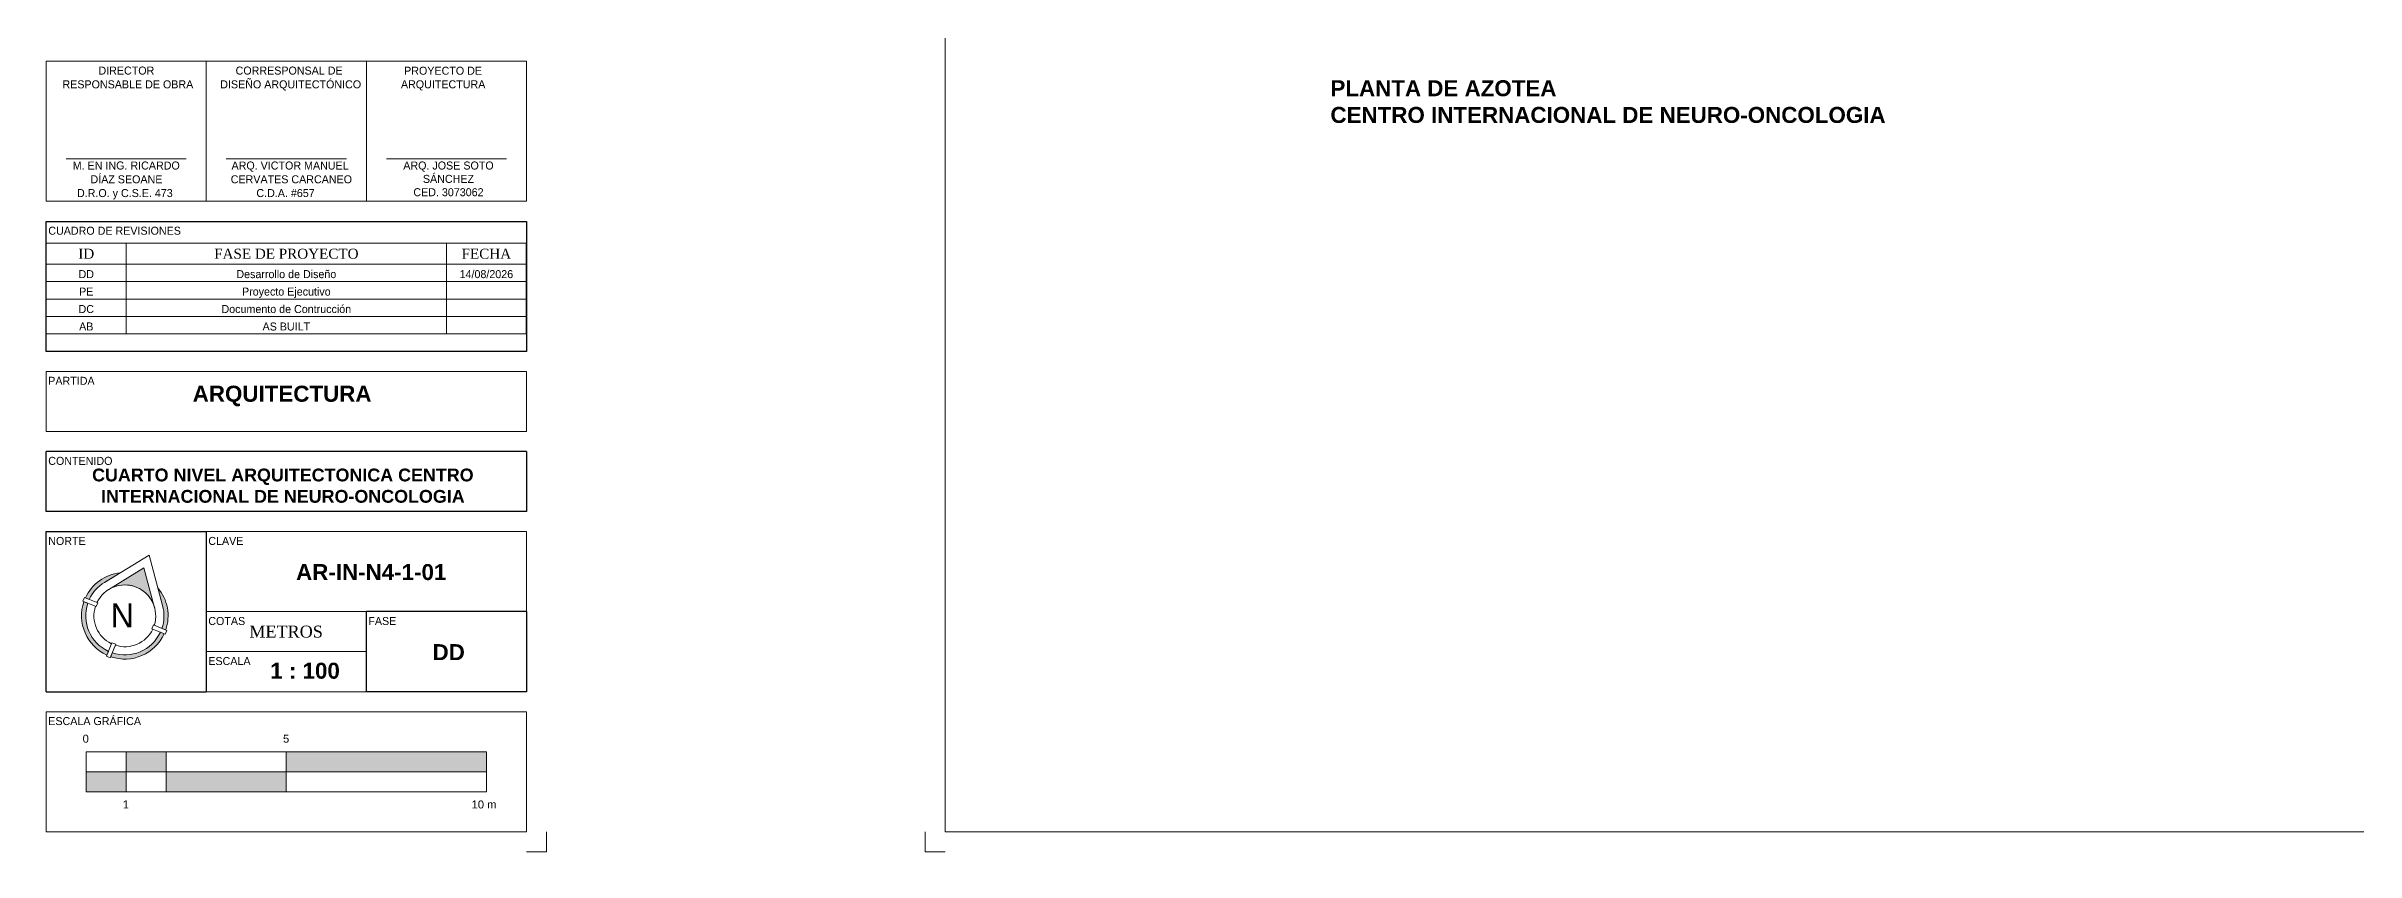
# Model space of a CAD drawing. Header units: metres. Extents: x -22 to 564, y 0 to 143.
# Drawn here: x 452.3 to 510.1, y 9.1 to 29.2 of the extents above; entities that cross this region are included whole.
import ezdxf

# ---------------------------------------------------------------- set-up
doc = ezdxf.new("R2010")
doc.units = ezdxf.units.M
doc.layers.add('TEXTO', color=7, linetype='Continuous')
doc.layers.add('XREF PIE 1.100$0$TEXTO', color=7, linetype='Continuous')
for name, color, linetype, lineweight in [('XREF PIE 1.100$0$A-ANNO-NOTE', 7, 'Continuous', 9), ('XREF PIE 1.100$0$A-DETL-THIN', 7, 'Continuous', 9), ('XREF PIE 1.100$0$G-ANNO-SCHD', 7, 'Continuous', 9), ('XREF PIE 1.100$0$G-ANNO-TTLB', 7, 'Continuous', 9)]:
    doc.layers.add(name, color=color, linetype=linetype, lineweight=lineweight)
doc.styles.add('100 SERVICIOS 40', font='arialbd.ttf', dxfattribs={"height": 0.4})
doc.styles.add('XREF PIE 1.100$0$100 SERVICIOS 40', font='arialbd.ttf', dxfattribs={"height": 0.4})
doc.styles.add('XREF PIE 1.100$0$Arial_1', font='arial.ttf', dxfattribs={"height": 0.002})
doc.styles.add('XREF PIE 1.100$0$Elephant', font='ELEPHNT.TTF', dxfattribs={"height": 0.006})
doc.styles.add('XREF PIE 1.100$0$Franklin Gothic Book', font='FRABK.TTF', dxfattribs={"height": 0.002})
doc.styles.add('XREF PIE 1.100$0$Times New Roman', font='times.ttf', dxfattribs={"height": 0.003})
doc.styles.add('XREF PIE 1.100$0$Times New Roman_3', font='times.ttf', dxfattribs={"height": 0.0025})

# ---------------------------------------------------------------- blocks, each defined once
blk = doc.blocks.new('XREF PIE 1.100$0$LE_GA_ESCSALAS GRÁFICAS - ESC_ 1 a 100-1336524-PLANTA GENERAL')
at = {"layer": 'XREF PIE 1.100$0$A-ANNO-NOTE'}
for points in [[(-0.03999999999999997, -0.00499999999999974), (-0.05, -0.00499999999999974), (-0.05, 1.565081397814083e-16), (-0.03999999999999997, 1.565081397814083e-16)], [(-0.02999999999999998, 1.565081397814083e-16), (-0.03999999999999997, 1.565081397814083e-16), (-0.03999999999999997, 0.00499999999999963), (-0.02999999999999998, 0.00499999999999963)], [(0, 1.565081397814083e-16), (0, -0.004999999999999802), (-0.02999999999999998, -0.004999999999999802), (-0.02999999999999998, 1.565081397814083e-16)], [(0.05000000000000004, 1.565081397814083e-16), (8.459899447643693e-18, 1.565081397814083e-16), (8.459899447643693e-18, 0.00499999999999963), (0.05000000000000004, 0.00499999999999963)]]:
    blk.add_hatch(color=256, dxfattribs=at).paths.add_polyline_path(points)
for p, q in [((-0.05, -0.004999999999999706), (-0.05, 0.004999999999999631)), ((-0.05, 0.00499999999999963), (0.05000000000000004, 0.00499999999999963)), ((-0.03999999999999997, 1.565081397814083e-16), (-0.05, 1.565081397814083e-16)), ((-0.05, 1.565081397814083e-16), (-0.05, -0.00499999999999974)), ((-0.05, 1.871717571838201e-16), (0.05000000000000004, -1.359336396074008e-16)), ((-0.02999999999999998, 0.00499999999999963), (-0.03999999999999997, 0.00499999999999963)), ((-0.03999999999999997, 0.00499999999999963), (-0.03999999999999997, 1.565081397814083e-16)), ((-0.03999999999999997, 0.00499999999999963), (-0.03999999999999997, -0.00499999999999974)), ((-0.03999999999999997, -0.00499999999999974), (-0.03999999999999997, 1.565081397814083e-16)), ((-0.03999999999999997, 1.565081397814083e-16), (-0.02999999999999998, 1.565081397814083e-16)), ((-0.02999999999999998, 1.565081397814083e-16), (-0.02999999999999998, 0.00499999999999963)), ((-0.02999999999999998, 0.00499999999999963), (-0.02999999999999998, -0.004999999999999771)), ((0, 1.565081397814083e-16), (-0.02999999999999998, 1.565081397814083e-16)), ((-0.02999999999999998, 1.565081397814083e-16), (-0.02999999999999998, -0.004999999999999802)), ((0.05000000000000004, 0.00499999999999963), (8.459899447643693e-18, 0.00499999999999963)), ((8.459899447643693e-18, 0.00499999999999963), (8.459899447643693e-18, 1.565081397814083e-16)), ((6.630251852877616e-18, 0.00499999999999963), (6.630251852877616e-18, -0.004999999999999867)), ((0, -0.004999999999999802), (0, 1.565081397814083e-16)), ((8.459899447643693e-18, 1.565081397814083e-16), (0.05000000000000004, 1.565081397814083e-16)), ((0.05000000000000004, 1.565081397814083e-16), (0.05000000000000004, 0.00499999999999963)), ((0.05000000000000004, -0.00500000000000003), (0.05000000000000004, 0.00499999999999963)), ((-0.05, -0.00499999999999974), (-0.03999999999999997, -0.00499999999999974)), ((0.05000000000000004, -0.00500000000000003), (-0.04999999999999999, -0.004999999999999706)), ((-0.02999999999999998, -0.004999999999999802), (0, -0.004999999999999802))]:
    blk.add_line(p, q, dxfattribs=at)
at = {"layer": 'XREF PIE 1.100$0$A-ANNO-NOTE', "char_height": 0.002, "attachment_point": 1, "style": 'XREF PIE 1.100$0$Arial_1'}
for s, insert, width in [('0', (-0.05090077869846426, 0.009257206871612873), 0.00192405), ('5', (-0.0008196995142351707, 0.009257206871612873), 0.00192405), ('1', (-0.04088677869846424, -0.007176581871612904), 0.00192405), ('10 m', (0.04630531428667543, -0.007176581871612872), 0.007696200000000002)]:
    blk.add_mtext(s, dxfattribs=dict(at, insert=insert, width=width))
blk = doc.blocks.new('*U7')
at = {"layer": 'XREF PIE 1.100$0$G-ANNO-TTLB'}
h = blk.add_hatch(color=256, dxfattribs=at)
edge = h.paths.add_edge_path()
edge.add_line((0.01553678146702081, 0.01007034670902462), (0.01515430493919123, 0.009112872152930912))
edge.add_arc((0.01963885951964722, 0.01895135951964553), 0.01081235697940516, 160.9544771982439, 245.4956719246867, ccw=False)
edge.add_line((0.009418375222706, 0.02247964014709995), (0.01037584977879968, 0.02209716361927042))
edge.add_arc((0.01963885951964722, 0.01895135951964553), 0.009782608695652341, 161.2420358712812, 245.2081132516498)
edge = h.paths.add_edge_path()
edge.add_line((0.02851987233026815, 0.01484928146701923), (0.02947734688636183, 0.01446680493918971))
edge.add_arc((0.01963885951964722, 0.01895135951964552), 0.01081235697940511, 250.954477198244, 335.4956719246877, ccw=False)
edge.add_line((0.01611057889219292, 0.008730875222704298), (0.01649305542002244, 0.009688349778798004))
edge.add_arc((0.01963885951964722, 0.01895135951964553), 0.009782608695652244, 251.2420358712816, 335.2081132516504)
edge = h.paths.add_edge_path()
edge.add_arc((0.01963885951964722, 0.01895135951964554), 0.01081235697940511, -19.045522801755226, 40.30373750406761, ccw=False)
edge.add_line((0.02985934381658845, 0.01542307889219136), (0.02890186926049471, 0.01580555542002089))
edge.add_arc((0.01963885951964722, 0.01895135951964553), 0.009782608695652287, 341.2420358712824, 375.0949722073096)
edge.add_line((0.02908392406475158, 0.02149894438203265), (0.0278846455530154, 0.02594521940829085))
edge = h.paths.add_edge_path()
edge.add_arc((0.01963885951964717, 0.01895135951964554), 0.009782608695652287, 121.3551769156216, 155.2081132516492)
edge.add_line((0.0107578467090263, 0.02305343757227206), (0.009800372152932668, 0.0234359141001016))
edge.add_arc((0.01963885951964722, 0.01895135951964553), 0.01081235697940513, 96.14641161886362, 155.4956719246866, ccw=False)
edge.add_line((0.01848118602104803, 0.0297015621000964), (0.0145485599791263, 0.02730529772147733))
edge = h.paths.add_edge_path()
edge.add_line((0.02441382114747997, 0.03090478393216629), (0.02709548942367696, 0.02096261072679319))
edge.add_arc((0.01963885951964717, 0.01895135951964547), 0.007723112128146547, 15.09497220730959, 121.355176915622)
edge.add_line((0.0156202019876569, 0.02554657388951269), (0.02441382114747997, 0.03090478393216629))
at = {"layer": 'XREF PIE 1.100$0$A-ANNO-NOTE'}
for p, q in [((0.02568714424823526, 0.03409236377550498), (0.01454855997912635, 0.02730529772147719)), ((0.0145485599791263, 0.02730529772147733), (0.01848118602104803, 0.0297015621000964)), ((0.02441382114747997, 0.03090478393216629), (0.0156202019876569, 0.02554657388951269)), ((0.02441382114747986, 0.03090478393216615), (0.01562020198765707, 0.02554657388951265)), ((0.02709548942367696, 0.02096261072679319), (0.02441382114747997, 0.03090478393216629)), ((0.02441382114747981, 0.03090478393216615), (0.02709548942367679, 0.02096261072679329)), ((0.02568714424823526, 0.03409236377550497), (0.02908392406475141, 0.0214989443820327)), ((0.009164834732584337, 0.02258092042207825), (0.00954683166281095, 0.0235371943750799)), ((0.009546831662810895, 0.0235371943750799), (0.01288996540250464, 0.02220173310700765)), ((0.009800372152932668, 0.0234359141001016), (0.0107578467090263, 0.02305343757227206)), ((0.0278846455530154, 0.02594521940829085), (0.02908392406475158, 0.02149894438203265)), ((0.01250796847227814, 0.02124545915400601), (0.009164834732584337, 0.02258092042207827)), ((0.01037584977879968, 0.02209716361927042), (0.009418375222706, 0.02247964014709995)), ((0.0128899654025047, 0.02220173310700765), (0.01250796847227809, 0.02124545915400601)), ((0.01505939836949777, 0.008875287310265316), (0.01639485963757004, 0.01221842104995909)), ((0.01735113359057161, 0.01183642411973249), (0.01601567232249934, 0.00849329038003871)), ((0.01639485963757004, 0.01221842104995909), (0.01735113359057167, 0.01183642411973248)), ((0.0267697505670163, 0.01665725988528521), (0.02638775363678969, 0.01570098593228356)), ((0.02638775363678975, 0.01570098593228356), (0.02973088737648349, 0.01436552466421134)), ((0.03011288430671016, 0.01532179861721299), (0.02676975056701636, 0.01665725988528521)), ((0.02947734688636183, 0.01446680493918971), (0.02851987233026815, 0.01484928146701923)), ((0.02890186926049471, 0.01580555542002089), (0.02985934381658845, 0.01542307889219136)), ((0.02973088737648349, 0.01436552466421134), (0.03011288430671016, 0.01532179861721299)), ((0.01601567232249934, 0.00849329038003871), (0.01505939836949771, 0.008875287310265323)), ((0.01515430493919123, 0.009112872152930912), (0.01553678146702081, 0.01007034670902462)), ((0.01649305542002244, 0.009688349778798004), (0.01611057889219292, 0.008730875222704298))]:
    blk.add_line(p, q, dxfattribs=at)
for centre, radius, start, end in [((0.01963885951964722, 0.01895135951964553), 0.01081235697940513, 96.14641161886316, 155.4956719246862), ((0.01963885951964717, 0.01895135951964554), 0.009782608695652287, 121.3551769156216, 155.2081132516492), ((0.01963885951964722, 0.01895135951964561), 0.007723112128146348, 68.2250745614663, 154.4025208321916), ((0.01963885951964717, 0.01895135951964547), 0.007723112128146547, 15.09497220730959, 121.355176915622), ((0.01963885951964717, 0.01895135951964557), 0.007723112128146436, 342.04762829074, 68.2250745614661), ((0.01963885951964722, 0.01895135951964554), 0.01081235697940511, 340.9544771982445, 40.30373750406726), ((0.01963885951964722, 0.01895135951964553), 0.01081235697940516, 160.9544771982436, 245.4956719246863), ((0.01963885951964722, 0.01895135951964553), 0.009782608695652341, 161.2420358712812, 245.2081132516498), ((0.01963885951964722, 0.01895135951964561), 0.007723112128146453, 162.0476282907397, 244.4025208321907), ((0.01963885951964722, 0.01895135951964553), 0.009782608695652287, 341.2420358712824, 15.0949722073096), ((0.01963885951964722, 0.01895135951964552), 0.01081235697940511, 250.9544771982437, 335.4956719246874), ((0.01963885951964722, 0.01895135951964553), 0.009782608695652244, 251.2420358712816, 335.2081132516504), ((0.01963885951964717, 0.0189513595196457), 0.00772311212814642, 252.0476282907397, 334.4025208321904)]:
    blk.add_arc(centre, radius, start, end, dxfattribs=at)
at = {"layer": 'XREF PIE 1.100$0$G-ANNO-TTLB', "lineweight": 20}
for q in [(0.03696887352998601, 0.03999999999999995), (0.04000000000000153, 0.03703385441804129)]:
    blk.add_line((0.04000000000000153, 0.03999999999999995), q, dxfattribs=at)
blk = doc.blocks.new('XREF PIE 1.100$0$ZUM-TB-XX-PP_PIE DE PLANO - ZUM_TB_PP_XX__PIE DE PLANO 90x60cm-1443826-PLANTA BAJA GENERAL')
at = {"layer": 'XREF PIE 1.100$0$G-ANNO-TTLB', "lineweight": 20}
for p, q in [((-0.4631999999999999, 0.005000000000007099), (-0.463199999999999, 0.595000000000007)), ((0.3017999999999985, 0.00500000000000589), (-0.4631999999999999, 0.005000000000007099))]:
    blk.add_line(p, q, dxfattribs=at)
at = {"layer": 'XREF PIE 1.100$0$G-ANNO-TTLB', "lineweight": 13}
for p, q in [((0.3067857411890013, 0.1975000000000062), (0.3067857411890013, 0.1625000000000061)), ((0.4268000000000003, 0.197500000000006), (0.3067857411890013, 0.1975000000000062)), ((0.3468000000000003, 0.162500000000006), (0.3468000000000003, 0.1975000000000061)), ((0.3868000000000003, 0.162500000000006), (0.3868000000000003, 0.1975000000000061)), ((0.4268000000000002, 0.1625000000000059), (0.4268000000000003, 0.197500000000006)), ((0.4268000000000002, 0.1625000000000059), (0.3067857411890013, 0.1625000000000061)), ((0.4268000000000002, 0.1200000000000057), (0.3067999999999986, 0.1200000000000059)), ((0.3067999999999986, 0.1050000000000059), (0.3067999999999986, 0.1200000000000059)), ((0.4268000000000002, 0.1200000000000057), (0.4268000000000002, 0.1050000000000057)), ((0.4268000000000002, 0.1050000000000057), (0.3067999999999986, 0.1050000000000059)), ((0.4268000000000002, 0.08000000000000569), (0.3468000000000001, 0.08000000000000582)), ((0.4268000000000001, 0.06000000000000569), (0.4268000000000002, 0.08000000000000569)), ((0.3868, 0.06000000000000582), (0.3468000000000001, 0.06000000000000595)), ((0.3868, 0.05000000000000579), (0.3468, 0.05000000000000591)), ((0.3067999999999985, 0.005000000000005883), (0.3067999999999985, 0.03500000000000589)), ((0.4268, 0.03500000000000569), (0.3067999999999985, 0.03500000000000589)), ((0.3868, 0.04000000000000575), (0.3468, 0.04000000000000582)), ((0.4268, 0.005000000000005693), (0.4268, 0.03500000000000569)), ((0.4268, 0.005000000000005693), (0.3067999999999985, 0.005000000000005883))]:
    blk.add_line(p, q, dxfattribs=at)
at = {"layer": 'XREF PIE 1.100$0$G-ANNO-TTLB'}
for p, q in [((0.3118000000000011, 0.1731250000000061), (0.3418000000000012, 0.173125000000006)), ((0.3817999999999995, 0.1731250000000059), (0.3517999999999995, 0.1731250000000059)), ((0.3918000000000011, 0.1731250000000059), (0.4218000000000011, 0.1731250000000058)), ((-0.4681999999999977, 0.005000000000002818), (-0.4681999999999977, 5.685052428816562e-15)), ((-0.468199999999999, 1.374627971102181e-15), (-0.4631999999999981, 1.406578138234371e-15)), ((0.4317999999999974, 0.005000000000001368), (0.4317999999999973, 5.685052428816562e-15)), ((0.4318, -7.63863883365946e-17), (0.4267999999999977, -2.831383943284675e-17))]:
    blk.add_line(p, q, dxfattribs=at)
at = {"layer": 'XREF PIE 1.100$0$G-ANNO-TTLB', "lineweight": 30}
for p, q in [((0.3068142588109962, 0.1250000000000056), (0.3068142588109962, 0.1575000000000057)), ((0.3068142588109962, 0.1575000000000057), (0.4268000000000002, 0.1575000000000057)), ((0.4268000000000002, 0.1575000000000057), (0.4268000000000002, 0.1250000000000057)), ((0.4268000000000002, 0.1250000000000057), (0.3068142588109963, 0.1250000000000057)), ((0.4268000000000002, 0.1000000000000057), (0.3067999999999986, 0.1000000000000059)), ((0.3067999999999986, 0.08500000000000589), (0.3067999999999986, 0.1000000000000059)), ((0.4268000000000002, 0.1000000000000057), (0.4268000000000002, 0.08500000000000568)), ((0.4268000000000002, 0.08500000000000568), (0.3067999999999986, 0.08500000000000589)), ((0.3067999999999985, 0.04000000000000588), (0.3067999999999986, 0.08000000000000589)), ((0.3067999999999986, 0.08000000000000589), (0.3468000000000001, 0.08000000000000576)), ((0.3468000000000001, 0.08000000000000582), (0.3468, 0.04000000000000582)), ((0.4268000000000001, 0.06000000000000569), (0.3868, 0.06000000000000582)), ((0.3868, 0.04000000000000575), (0.3868, 0.06000000000000582)), ((0.4268000000000001, 0.06000000000000569), (0.4268000000000001, 0.0400000000000057)), ((0.3067999999999985, 0.04000000000000588), (0.3468, 0.04000000000000575)), ((0.4268000000000001, 0.0400000000000057), (0.3868, 0.04000000000000582))]:
    blk.add_line(p, q, dxfattribs=at)
at = {"layer": 'XREF PIE 1.100$0$G-ANNO-TTLB', "attachment_point": 1}
for s, insert, char_height, width, style in [('RESPONSABLE DE OBRA ', (0.3108519621571499, 0.1927236725206029), 0.002, 0.03848099999999999, 'XREF PIE 1.100$0$Franklin Gothic Book'), ('DIRECTOR ', (0.3198477954904833, 0.1961632558539362), 0.002, 0.0166751, 'XREF PIE 1.100$0$Franklin Gothic Book'), ('DISEÑO ARQUITECTÓNICO', (0.350283821193046, 0.1927236725206029), 0.002, 0.03976370000000001, 'XREF PIE 1.100$0$Franklin Gothic Book'), ('CORRESPONSAL DE ', (0.3541202795263794, 0.1961632558539362), 0.002, 0.03142615, 'XREF PIE 1.100$0$Franklin Gothic Book'), ('M. EN ING. RICARDO ', (0.3134224066570647, 0.1724424405084308), 0.002, 0.03150631875, 'XREF PIE 1.100$0$Franklin Gothic Book'), ('DÍAZ SEOANE', (0.3178541774903981, 0.1690028571750975), 0.002, 0.02052320000000001, 'XREF PIE 1.100$0$Franklin Gothic Book'), ('CERVATES CARCANEO', (0.3529077891043453, 0.1690028571750974), 0.002, 0.03383121250000001, 'XREF PIE 1.100$0$Franklin Gothic Book'), ('ARQ. VICTOR MANUEL ', (0.3531062266043453, 0.1724424405084307), 0.002, 0.03375104375, 'XREF PIE 1.100$0$Franklin Gothic Book'), ('D.R.O. y C.S.E. 473', (0.3144807399903981, 0.1655632738417641), 0.002, 0.0287004125, 'XREF PIE 1.100$0$Franklin Gothic Book'), ('C.D.A. #657', (0.3593239349376786, 0.165563273841764), 0.002, 0.01819830625, 'XREF PIE 1.100$0$Franklin Gothic Book'), ('CUADRO DE REVISIONES', (0.3073142827714067, 0.1561557608209305), 0.002, 0.03783965, 'XREF PIE 1.100$0$Franklin Gothic Book'), ('PARTIDA', (0.3073000239604092, 0.1186557608209307), 0.002, 0.01306750625, 'XREF PIE 1.100$0$Franklin Gothic Book'), ('CONTENIDO', (0.3073000239604092, 0.09865576082093072), 0.002, 0.01835864375, 'XREF PIE 1.100$0$Franklin Gothic Book'), ('NORTE', (0.3073000239604092, 0.07865576082093073), 0.002, 0.01066244375, 'XREF PIE 1.100$0$Franklin Gothic Book'), ('CLAVE', (0.3473000239604107, 0.07865576082093075), 0.002, 0.009700418749999998, 'XREF PIE 1.100$0$Franklin Gothic Book'), ('N', (0.3228923334843001, 0.06203282719784678), 0.006, 0.00905906875, 'XREF PIE 1.100$0$Elephant'), ('COTAS', (0.3473000239604107, 0.05865576082093079), 0.002, 0.0101012625, 'XREF PIE 1.100$0$Franklin Gothic Book'), ('FASE', (0.3873000239604107, 0.05865576082093066), 0.002, 0.0078565375, 'XREF PIE 1.100$0$Franklin Gothic Book'), ('METROS', (0.3575527075023855, 0.05650874173956524), 0.003, 0.02236708125, 'XREF PIE 1.100$0$Times New Roman'), ('ESCALA', (0.3473000239604107, 0.04865576082093076), 0.002, 0.01178480625, 'XREF PIE 1.100$0$Franklin Gothic Book'), ('ESCALA GRÁFICA', (0.3073000239604092, 0.03365576082093069), 0.002, 0.02589450625, 'XREF PIE 1.100$0$Franklin Gothic Book')]:
    blk.add_mtext(s, dxfattribs=dict(at, insert=insert, char_height=char_height, width=width, style=style))

msp = doc.modelspace()

# ---------------------------------------------------------------- block references
at = {"xscale": 99.99999999999999, "yscale": 99.99999999999999, "zscale": 99.99999999999999}
msp.add_blockref('*U7', (452.3317672743789, 13.10226659997531), dxfattribs=at)
at = {"layer": 'XREF PIE 1.100$0$A-ANNO-NOTE', "xscale": 99.99999999999999, "yscale": 99.99999999999999, "zscale": 99.99999999999999}
msp.add_blockref('XREF PIE 1.100$0$LE_GA_ESCSALAS GRÁFICAS - ESC_ 1 a 100-1336524-PLANTA GENERAL', (458.3317672743806, 11.10226659997524), dxfattribs=at)
at = {"layer": 'XREF PIE 1.100$0$G-ANNO-TTLB', "xscale": 100.0000000000004, "yscale": 100.0000000000004, "zscale": 100.0000000000004}
msp.add_blockref('XREF PIE 1.100$0$ZUM-TB-XX-PP_PIE DE PLANO - ZUM_TB_PP_XX__PIE DE PLANO 90x60cm-1443826-PLANTA BAJA GENERAL', (521.1181332838937, 9.102266599974932), dxfattribs=at)

# ---------------------------------------------------------------- texts
at = {"layer": 'XREF PIE 1.100$0$TEXTO', "attachment_point": 5, "style": 'XREF PIE 1.100$0$100 SERVICIOS 40'}
for s, insert, char_height, width in [('\\pxqc;ARQUITECTURA', (458.2263339632374, 20.48870284337982), 0.4, 11.26477156328986), ('\\pxqc;CUARTO NIVEL ARQUITECTONICA CENTRO INTERNACIONAL DE NEURO-ONCOLOGIA', (458.245238706698, 18.24655433881945), 0.3200000000000001, 10.36875837065031), ('\\pxqc;AR-IN-N4-1-01', (460.4536468505411, 16.08715183512517), 0.4, 7.128875671342826), ('\\pxqc;DD', (462.3899728872289, 14.08992220637465), 0.4, 1.400557852851989), ('\\pxqc; 1 : 100', (458.722516893288, 13.6224171812593), 0.4, 1.977066986355169)]:
    msp.add_mtext(s, dxfattribs=dict(at, insert=insert, char_height=char_height, width=width))

# ---------------------------------------------------------------- next in the draw order: block references
at = {"layer": 'XREF PIE 1.100$0$G-ANNO-TTLB', "xscale": 100.0000000000004, "yscale": 100.0000000000004, "zscale": 100.0000000000004}
msp.add_blockref('XREF PIE 1.100$0$ZUM-TB-XX-PP_PIE DE PLANO - ZUM_TB_PP_XX__PIE DE PLANO 90x60cm-1443826-PLANTA BAJA GENERAL', (421.651767274381, 9.102266599974932), dxfattribs=at)

# ---------------------------------------------------------------- next in the draw order: texts
at = {"layer": 'TEXTO', "insert": (484.4274956894983, 28.37752975004392), "char_height": 0.4, "width": 13.88115607984361, "attachment_point": 1, "style": '100 SERVICIOS 40'}
msp.add_mtext('PLANTA DE AZOTEA\\PCENTRO INTERNACIONAL DE NEURO-ONCOLOGIA', dxfattribs=at)

# ---------------------------------------------------------------- next in the draw order: linework, layer by layer
at = {"layer": 'XREF PIE 1.100$0$A-DETL-THIN'}
for p, q in [((454.3303456435763, 24.30371229289921), (452.3331931554808, 24.30371229289921)), ((452.3331931554808, 24.30371229289921), (452.3331931554808, 23.78246884772774)), ((462.3339246139017, 24.30371229289921), (454.3303456435763, 24.30371229289921)), ((454.3303456435763, 24.30371229289921), (454.3303456435763, 23.78246884772774)), ((464.3295481927019, 24.30371229289921), (462.3339246139017, 24.30371229289921)), ((462.3339246139017, 24.30371229289921), (462.3339246139017, 23.78246884772774)), ((464.3295481927019, 24.30371229289921), (464.3295481927019, 23.78246884772774)), ((454.3303456435763, 23.78246884772774), (452.3331931554808, 23.78246884772774)), ((452.3331931554808, 23.78246884772774), (452.3331931554808, 23.3464283981773)), ((462.3339246139017, 23.78246884772774), (454.3303456435763, 23.78246884772774)), ((454.3303456435763, 23.78246884772774), (454.3303456435763, 23.3464283981773)), ((464.3295481927019, 23.78246884772774), (462.3339246139017, 23.78246884772774)), ((462.3339246139017, 23.78246884772774), (462.3339246139017, 23.3464283981773)), ((464.3295481927019, 23.78246884772774), (464.3295481927019, 23.3464283981773)), ((454.3303456435763, 23.3464283981773), (452.3331931554808, 23.3464283981773)), ((452.3331931554808, 23.3464283981773), (452.3331931554808, 22.91038794862686)), ((462.3339246139017, 23.3464283981773), (454.3303456435763, 23.3464283981773)), ((454.3303456435763, 23.3464283981773), (454.3303456435763, 22.91038794862686)), ((464.3295481927019, 23.3464283981773), (462.3339246139017, 23.3464283981773)), ((462.3339246139017, 23.3464283981773), (462.3339246139017, 22.91038794862686)), ((464.3295481927019, 23.3464283981773), (464.3295481927019, 22.91038794862686)), ((454.3303456435763, 22.91038794862686), (452.3331931554808, 22.91038794862686)), ((452.3331931554808, 22.91038794862686), (452.3331931554808, 22.47434749907642)), ((462.3339246139017, 22.91038794862686), (454.3303456435763, 22.91038794862686)), ((454.3303456435763, 22.91038794862686), (454.3303456435763, 22.47434749907642)), ((464.3295481927019, 22.91038794862686), (462.3339246139017, 22.91038794862686)), ((462.3339246139017, 22.91038794862686), (462.3339246139017, 22.47434749907642)), ((464.3295481927019, 22.91038794862686), (464.3295481927019, 22.47434749907642)), ((454.3303456435763, 22.47434749907642), (452.3331931554808, 22.47434749907642)), ((452.3331931554808, 22.47434749907642), (452.3331931554808, 22.03830704952599)), ((454.3303456435763, 22.03830704952598), (452.3331931554808, 22.03830704952598)), ((462.3339246139017, 22.47434749907642), (454.3303456435763, 22.47434749907642)), ((454.3303456435763, 22.47434749907642), (454.3303456435763, 22.03830704952599)), ((462.3339246139017, 22.03830704952598), (454.3303456435763, 22.03830704952598)), ((464.3295481927019, 22.47434749907642), (462.3339246139017, 22.47434749907642)), ((462.3339246139017, 22.47434749907642), (462.3339246139017, 22.03830704952599)), ((464.3295481927019, 22.03830704952598), (462.3339246139017, 22.03830704952598)), ((464.3295481927019, 22.47434749907642), (464.3295481927019, 22.03830704952599))]:
    msp.add_line(p, q, dxfattribs=at)

# ---------------------------------------------------------------- next in the draw order: texts
at = {"layer": 'XREF PIE 1.100$0$G-ANNO-SCHD', "attachment_point": 2}
for s, insert, char_height, width, line_spacing_factor, style in [('ID', (453.3317693995285, 24.16865730194835), 0.250000000000001, 0.4742380216383327, 1.029792565780314, 'XREF PIE 1.100$0$Times New Roman_3'), ('FASE DE PROYECTO', (458.332135128739, 24.16865730194835), 0.250000000000001, 4.28698608964453, 1.029792565780314, 'XREF PIE 1.100$0$Times New Roman_3'), ('FECHA', (463.3317364033019, 24.16865730194835), 0.250000000000001, 1.469823802163839, 1.029792565780314, 'XREF PIE 1.100$0$Times New Roman_3'), ('DD', (453.3317693995285, 23.63340422386676), 0.2000000000000008, 0.4662875942426337, 1.12812134865131, 'XREF PIE 1.100$0$Franklin Gothic Book'), ('PE', (453.3317693995285, 23.19736377431632), 0.2000000000000008, 0.3960937628512696, 1.12812134865131, 'XREF PIE 1.100$0$Franklin Gothic Book'), ('Desarrollo de Diseño', (458.332135128739, 23.63340422386676), 0.2000000000000008, 3.153708567512007, 1.12812134865131, 'XREF PIE 1.100$0$Franklin Gothic Book'), ('Proyecto Ejecutivo', (458.332135128739, 23.19736377431632), 0.2000000000000008, 2.755107882111046, 1.12812134865131, 'XREF PIE 1.100$0$Franklin Gothic Book'), ('14/08/2026', (463.3317364033018, 23.63340422386676), 0.2000000000000008, 2.010551884852647, 1.12812134865131, 'XREF PIE 1.100$0$Franklin Gothic Book'), ('DC', (453.3317693995285, 22.76132332476588), 0.2000000000000008, 0.441218368745718, 1.12812134865131, 'XREF PIE 1.100$0$Franklin Gothic Book'), ('Documento de Contrucción', (458.332135128739, 22.76132332476588), 0.2000000000000008, 4.116366826593574, 1.12812134865131, 'XREF PIE 1.100$0$Franklin Gothic Book'), ('AB', (453.3317693995285, 22.32528287521545), 0.2000000000000008, 0.4086283755997275, 1.12812134865131, 'XREF PIE 1.100$0$Franklin Gothic Book'), ('AS BUILT', (458.332135128739, 22.32528287521545), 0.2000000000000008, 1.358752021932836, 1.12812134865131, 'XREF PIE 1.100$0$Franklin Gothic Book')]:
    msp.add_mtext(s, dxfattribs=dict(at, insert=insert, char_height=char_height, width=width, line_spacing_factor=line_spacing_factor, style=style))
at = {"layer": 'XREF PIE 1.100$0$G-ANNO-TTLB', "char_height": 0.2000000000000008, "width": 2.529050083016136, "attachment_point": 2, "style": 'XREF PIE 1.100$0$Franklin Gothic Book'}
for s, insert in [('\\pxqc;ARQUITECTURA', (462.2513230520805, 28.3757881143999)), ('\\pxqc;PROYECTO DE', (462.2498016979138, 28.71485865880829)), ('ARQ. JOSE SOTO SÁNCHEZ\\PCED. 3073062 ', (462.3846530591123, 26.34651065081807))]:
    msp.add_mtext(s, dxfattribs=dict(at, insert=insert))

doc.saveas('drawing.dxf')
